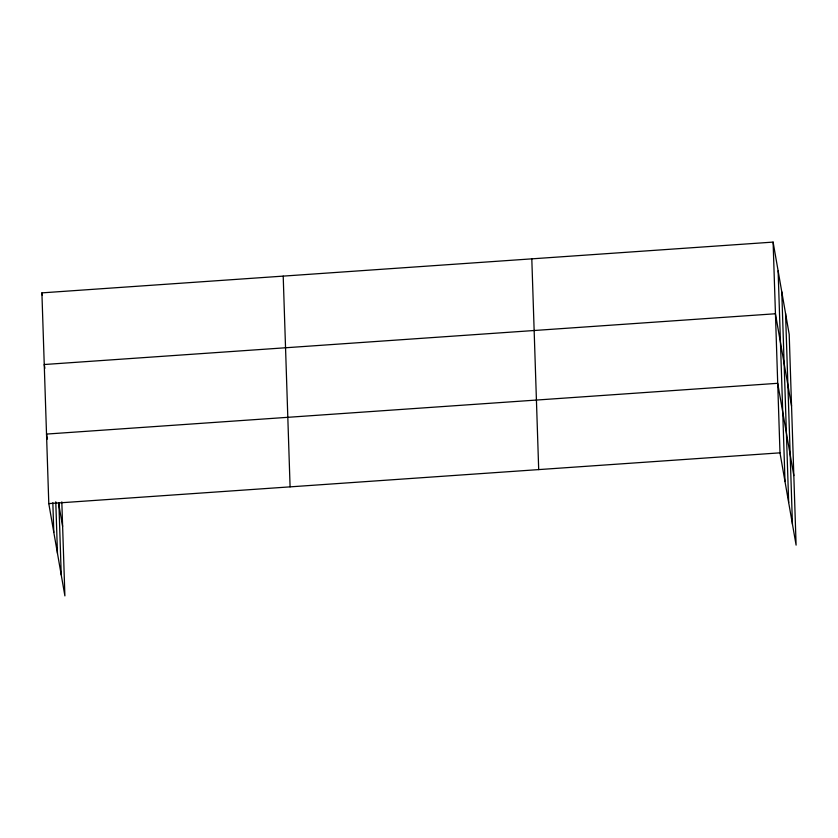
<?xml version="1.0" encoding="UTF-8"?>
<svg xmlns="http://www.w3.org/2000/svg" width="838" height="838" viewBox="0 0 838 838"><rect width="100%" height="100%" fill="white"/><g stroke="black" fill="none" stroke-linecap="round" stroke-linejoin="round"><path stroke-width="1.26" d="M61.823 501.878L64.893 595.902L48.793 503.617L41.9 292.871L773.107 242.098L789.207 334.383L796.1 545.129L779.989 452.845L773.107 242.098M48.793 503.617L779.989 452.845M791.554 406.042L775.443 313.758L44.246 364.52L44.896 368.27M793.827 475.586L777.716 383.301L46.519 434.074L47.389 439.07M41.9 292.871L42.34 295.374M58.513 502.842L62.62 526.348M785.552 313.412L792.444 524.159M781.781 291.802L788.673 502.549M778.114 270.831L785.007 481.578M531.805 258.858L538.698 469.605M283.202 276.121L290.084 486.857M58.88 502.81L61.237 574.931M55.779 501.805L57.466 553.321M52.836 502.727L53.8 532.35"/></g></svg>
